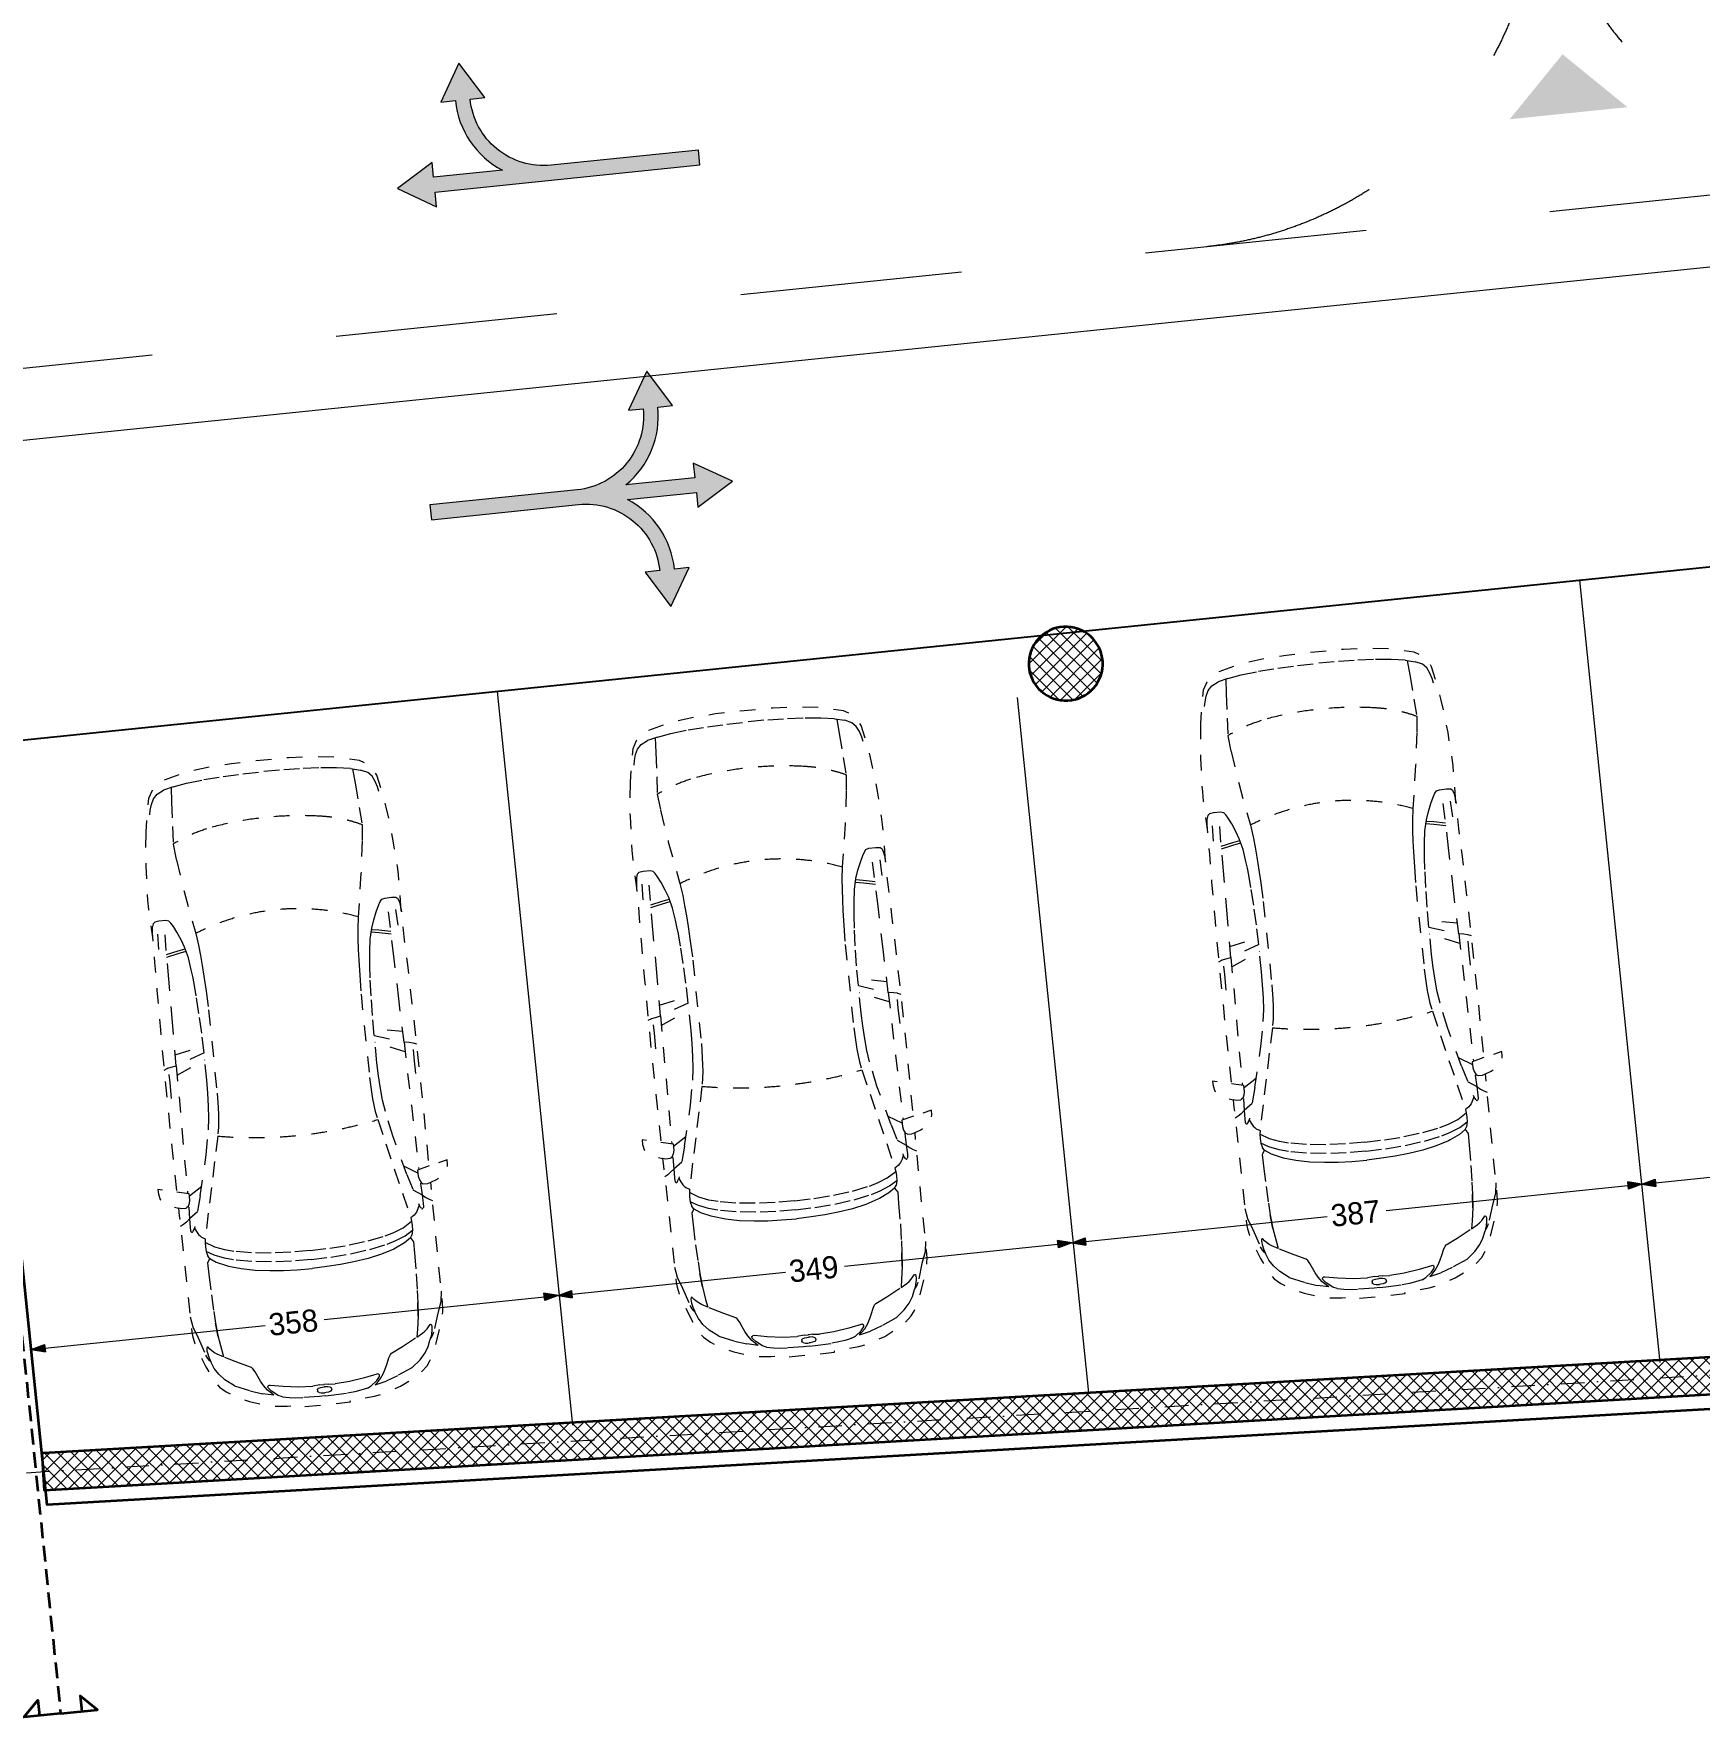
# Model space of a CAD drawing. Header units: millimetres. Extents: x 635850 to 824661, y -5878409 to -5774454.
# Drawn here: x 707067 to 718328, y -5825291 to -5813913 of the extents above; entities that cross this region are included whole.
import ezdxf

# ---------------------------------------------------------------- set-up
doc = ezdxf.new("R2010")
doc.units = ezdxf.units.MM
doc.header["$MEASUREMENT"] = 0
for name, pattern in [('A - Long Dashed', [2750, 1500, -1250]), ('Dashed', [211.666667, 105.833333, -105.833333]), ('Dot & Dashed', [335.138881, 158.75, -88.194444, 0, -88.194437]), ('Hidden Line', [158.75, 105.833333, -52.916667])]:
    doc.linetypes.add(name, pattern=pattern)
for name, color, linetype, lineweight in [('0_Pen_No__1', 7, 'Continuous', 13), ('A - Ndertesa 6 - Muret_Pen_No__22', 8, 'Continuous', 35), ('A - Ndertesa 6 - Pllaka meskatit_Pen_No__22', 8, 'Continuous', 35), ('A - Ndertesa 6 - Vijat e Bodrumit_Pen_No__1', 7, 'Continuous', 13), ('A - Ndertesa 6 - Vijat e Bodrumit_Pen_No__42', 8, 'Continuous', 25), ('A - Ndertesa 6- Shtyllat_Pen_No__101', 252, 'Continuous', 13), ('A - Ndertesa 6- Shtyllat_Pen_No__22', 8, 'Continuous', 35), ('Drawing & Figure_Pen_No__6', 5, 'Continuous', 35)]:
    doc.layers.add(name, color=color, linetype=linetype, lineweight=lineweight)
for name, color, linetype, lineweight, true_color in [('0_Pen_No__102', 7, 'Continuous', 13, 0xcccccc), ('0_Pen_No__255', 7, 'Continuous', 13, 0xe8e8e8), ('0_Pen_No__62', 7, 'Continuous', 20, 0xaaaaaa), ('A - Ndertesa  6- Dimensionimi Bazike_Pen_No__102', 7, 'Continuous', 13, 0xcccccc), ('A - Ndertesa  6- Dimensionimi Bazike_Pen_No__82', 7, 'Continuous', 20, 0xaaaaaa), ('A - Ndertesa 3 - Bodrumi -1_Pen_No__249', 7, 'Continuous', 13, 0xe8e8e8), ('A - Ndertesa 4 - Veturat_Pen_No__102', 7, 'Continuous', 13, 0xcccccc), ('A - Ndertesa 6 - Muret_Pen_No__82', 7, 'Continuous', 20, 0xaaaaaa), ('A - Ndertesa 6 - Vijat e Bodrumit_Pen_No__249', 7, 'Continuous', 13, 0xe8e8e8), ('A - Ndertesa 6 - Vijat e Bodrumit_Pen_No__82', 7, 'Continuous', 20, 0xaaaaaa), ('A - Ndertesa 6 -Veturat_Pen_No__102', 7, 'Continuous', 13, 0xcccccc)]:
    doc.layers.add(name, color=color, linetype=linetype, lineweight=lineweight, true_color=true_color)
for name, color, linetype in [('A - Ndertesa  6- Dimensionimi Bazike', 7, 'Continuous'), ('A - Ndertesa 6 - Muret', 7, 'Continuous'), ('A - Ndertesa 6 - Pllaka meskatit', 7, 'Continuous'), ('A - Ndertesa 6- Shtyllat', 7, 'Continuous')]:
    doc.layers.add(name, color=color, linetype=linetype)
doc.styles.add('GENERATED_STYLE_1', font='GOTHIC.TTF')
doc.dimstyles.new('GENERATED_STYLE__1', dxfattribs={"dimtxt": 150, "dimasz": 91.78744, "dimexe": 0.18, "dimexo": 0.0625, "dimgap": 0, "dimtad": 0, "dimdec": 0, "dimlfac": 0.1, "dimzin": 0, "dimdsep": 46, "dimtxsty": 'GENERATED_STYLE_1', "dimblk": 'ARROWHEAD_5', "dimblk1": 'ARROWHEAD_5', "dimblk2": 'ARROWHEAD_5', "dimcen": 0.09, "dimse1": 1, "dimse2": 1, "dimclrd": 256, "dimclre": 256, "dimclrt": 256, "dimadec": 0, "dimazin": 0, "dimtfac": 1, "dimtdec": 4, "dimtmove": 0, "dimatfit": 3, "dimfxl": 0, "dimtolj": 1, "dimtzin": 0, "dimarcsym": 0})
pattern_1 = [(45, (664183.82, -5827429.525), (-45.96194, 45.96194), []), (135, (664183.82, -5827429.525), (45.96194, 45.96194), [])]

# ---------------------------------------------------------------- blocks, each defined once
blk = doc.blocks.new('Slab_3', base_point=(703704, -5790216))
at = {"layer": 'A - Ndertesa 6 - Pllaka meskatit_Pen_No__22', "color": 8, "linetype": 'Continuous', "lineweight": 35, "flags": 128}
blk.add_lwpolyline([(703704, -5790216), (739063, -5786585), (739063, -5784104), (741099, -5781712), (750317, -5780624), (750320, -5821669), (726662, -5822733), (707158, -5823855)], close=True, dxfattribs=at)
blk = doc.blocks.new('Wall_198', base_point=(726657, -5822633))
at = {"layer": 'A - Ndertesa 6 - Muret_Pen_No__82', "linetype": 'Continuous', "lineweight": 20, "true_color": 0xaaaaaa}
h = blk.add_hatch(dxfattribs=at)
h.set_pattern_fill('Concrete_Block', color=253, style=0, pattern_type=2)
h.set_pattern_definition(pattern_1)
h.paths.add_polyline_path([(714868, -5823311), (714537, -5823330), (721668, -5822920), (721654, -5822671), (722253, -5822636), (714853, -5823062)])
h = blk.add_hatch(dxfattribs=at)
h.set_pattern_fill('Concrete_Block', color=253, style=0, pattern_type=2)
h.set_pattern_definition(pattern_1)
h.paths.add_polyline_path([(714522, -5823081), (707721, -5823472), (707736, -5823722), (714269, -5823346), (714254, -5823096)])
h = blk.add_hatch(dxfattribs=at)
h.set_pattern_fill('Concrete_Block', color=253, style=0, pattern_type=2)
h.set_pattern_definition(pattern_1)
h.paths.add_polyline_path([(707134, -5823506), (707134, -5823506), (707721, -5823472)])
at = {"layer": 'A - Ndertesa 6 - Muret_Pen_No__22', "color": 8, "linetype": 'Continuous', "lineweight": 35, "flags": 128}
for points in [[(726644, -5822383), (714853, -5823062)], [(714537, -5823330), (721668, -5822920)], [(714522, -5823081), (707134, -5823506)], [(707736, -5823722), (714269, -5823346)]]:
    blk.add_lwpolyline(points, dxfattribs=at)
blk = doc.blocks.new('Column_221', base_point=(714044, -5818170))
at = {"layer": 'A - Ndertesa 6- Shtyllat_Pen_No__101', "linetype": 'Continuous', "lineweight": 13}
h = blk.add_hatch(dxfattribs=at)
h.set_pattern_fill('Concrete_Block', color=252, style=0, pattern_type=2)
h.set_pattern_definition(pattern_1)
h.paths.add_polyline_path([(713795, -5818185, 0.414214), (714059, -5818420, 0.414214), (714294, -5818156, 0.414214), (714030, -5817921, 0.414214)])
at = {"layer": 'A - Ndertesa 6- Shtyllat_Pen_No__22', "color": 8, "linetype": 'Continuous', "lineweight": 35, "flags": 128}
blk.add_lwpolyline([(713795, -5818185, 0.414214), (714059, -5818420, 0.414214), (714294, -5818156, 0.414214), (714030, -5817921, 0.414214)], format="xyb", close=True, dxfattribs=at)
blk = doc.blocks.new('Column_255', base_point=(707429, -5823614))
at = {"layer": 'A - Ndertesa 6- Shtyllat_Pen_No__101', "linetype": 'Continuous', "lineweight": 13}
h = blk.add_hatch(dxfattribs=at)
h.set_pattern_fill('Concrete_Block', color=252, style=0, pattern_type=2)
h.set_pattern_definition(pattern_1)
h.paths.add_polyline_path([(707721, -5823472), (707134, -5823506), (707148, -5823755), (707736, -5823722)])
h = blk.add_hatch(dxfattribs=at)
h.set_pattern_fill('Concrete_Block', color=252, style=0, pattern_type=2)
h.set_pattern_definition(pattern_1)
h.paths.add_polyline_path([(707122, -5823507), (707137, -5823756), (707736, -5823722), (707148, -5823755), (707134, -5823506)])
at = {"layer": 'A - Ndertesa 6- Shtyllat_Pen_No__22', "color": 8, "linetype": 'Continuous', "lineweight": 35, "flags": 128}
blk.add_lwpolyline([(707134, -5823506), (707122, -5823507), (707137, -5823756), (707736, -5823722)], dxfattribs=at)
blk = doc.blocks.new('Column_256', base_point=(714561, -5823204))
at = {"layer": 'A - Ndertesa 6- Shtyllat_Pen_No__101', "linetype": 'Continuous', "lineweight": 13}
h = blk.add_hatch(dxfattribs=at)
h.set_pattern_fill('Concrete_Block', color=252, style=0, pattern_type=2)
h.set_pattern_definition(pattern_1)
h.paths.add_polyline_path([(714254, -5823096), (714269, -5823346), (714537, -5823330), (714868, -5823311), (714853, -5823062), (714522, -5823081)])
h = blk.add_hatch(dxfattribs=at)
h.set_pattern_fill('Concrete_Block', color=252, style=0, pattern_type=2)
h.set_pattern_definition(pattern_1)
h.paths.add_polyline_path([(714853, -5823062), (714522, -5823081), (714853, -5823062)])
h = blk.add_hatch(dxfattribs=at)
h.set_pattern_fill('Concrete_Block', color=252, style=0, pattern_type=2)
h.set_pattern_definition(pattern_1)
h.paths.add_polyline_path([(714269, -5823346), (714269, -5823346), (714537, -5823330)])
at = {"layer": 'A - Ndertesa 6- Shtyllat_Pen_No__22', "color": 8, "linetype": 'Continuous', "lineweight": 35, "flags": 128}
for points in [[(714853, -5823062), (714853, -5823062), (714522, -5823081)], [(714269, -5823346), (714269, -5823346), (714537, -5823330)]]:
    blk.add_lwpolyline(points, dxfattribs=at)
blk = doc.blocks.new('Car 05 25_4')
at = {"layer": 'A - Ndertesa 4 - Veturat_Pen_No__102', "color": 254, "linetype": 'Dashed', "lineweight": 13, "true_color": 0xcccccc}
for p, q in [((125, 791), (129, 820)), ((129, 820), (139, 832)), ((139, 832), (165, 840)), ((165, 840), (195, 844)), ((195, 844), (231, 846)), ((211, 809), (418, 816)), ((1115, 809), (1109, 774)), ((1120, 833), (1115, 809)), ((1121, 838), (1120, 836)), ((1120, 836), (1120, 833)), ((1130, 859), (1121, 838)), ((1163, 830), (1220, 829)), ((1220, 829), (1370, 831)), ((1958, 858), (1977, 777)), ((2063, 792), (2070, 800)), ((2075, 836), (2068, 858)), ((2070, 800), (2075, 809)), ((2075, 809), (2075, 836)), ((2148, 790), (2167, 814)), ((2167, 814), (2182, 834)), ((2182, 834), (2193, 856)), ((2808, 853), (2877, 843)), ((2877, 843), (2954, 814)), ((2904, 833), (2905, 833)), ((2954, 814), (3076, 775)), ((-729, 716), (-751, 670)), ((-701, 743), (-729, 716)), ((-665, 761), (-701, 743)), ((-627, 772), (-665, 761)), ((-595, 778), (-627, 772)), ((126, 744), (125, 791)), ((327, 762), (125, 756)), ((132, 723), (126, 744)), ((147, 711), (132, 723)), ((171, 697), (147, 711)), ((213, 677), (171, 697)), ((522, 765), (327, 762)), ((339, 683), (330, 634)), ((355, 762), (339, 683)), ((357, 683), (347, 629)), ((373, 763), (357, 683)), ((814, 769), (522, 765)), ((1109, 774), (814, 769)), ((1036, 773), (997, 579)), ((1042, 578), (1108, 774)), ((1173, 775), (1090, 578)), ((1109, 774), (1538, 780)), ((1538, 780), (1975, 786)), ((2000, 702), (1730, 634)), ((1939, 686), (1996, 777)), ((1977, 777), (2020, 777)), ((2000, 702), (2214, 763)), ((2020, 777), (2044, 783)), ((2044, 783), (2063, 792)), ((2069, 788), (2065, 794)), ((2069, 788), (2148, 790)), ((2107, 732), (2148, 790)), ((2122, 660), (2294, 698)), ((2148, 790), (2206, 792)), ((2206, 792), (2227, 791)), ((2227, 770), (2214, 763)), ((2214, 763), (2238, 752)), ((2227, 791), (2233, 790)), ((2234, 774), (2227, 770)), ((2233, 790), (2238, 787)), ((2238, 777), (2234, 774)), ((2241, 784), (2238, 787)), ((2238, 777), (2241, 781)), ((2238, 752), (2259, 740)), ((2241, 781), (2241, 784)), ((2259, 740), (2269, 731)), ((2269, 731), (2279, 722)), ((2279, 722), (2294, 698)), ((2294, 698), (2317, 701)), ((2294, 698), (2294, 698)), ((2317, 701), (2346, 703)), ((2355, 640), (2317, 701)), ((2346, 703), (2379, 702)), ((2410, 649), (2379, 702)), ((2379, 702), (2411, 694)), ((2411, 694), (2411, 694)), ((2429, 682), (2411, 694)), ((2429, 682), (2457, 700)), ((2457, 700), (2535, 698)), ((2535, 698), (2535, 698)), ((2535, 698), (2673, 696)), ((2673, 696), (2787, 691)), ((2787, 691), (2868, 687)), ((2868, 687), (2960, 679)), ((2960, 679), (2868, 687)), ((3022, 758), (3024, 762)), ((3024, 754), (3022, 758)), ((3024, 762), (3035, 765)), ((3038, 743), (3024, 754)), ((3035, 765), (3047, 764)), ((3051, 731), (3038, 743)), ((3047, 764), (3061, 763)), ((3065, 715), (3051, 731)), ((3061, 763), (3090, 757)), ((3077, 698), (3065, 715)), ((3100, 763), (3076, 775)), ((3100, 657), (3077, 698)), ((3090, 757), (3108, 751)), ((3114, 753), (3100, 763)), ((3108, 751), (3123, 746)), ((3123, 746), (3114, 753)), ((3170, 727), (3123, 746)), ((3212, 701), (3170, 727)), ((3254, 663), (3212, 701)), ((-768, 602), (-783, 510)), ((-768, 602), (-751, 670)), ((-764, 617), (-666, 624)), ((-666, 624), (-501, 634)), ((-501, 634), (-383, 642)), ((-383, 642), (-274, 631)), ((-274, 631), (-56, 601)), ((-56, 601), (146, 567)), ((266, 655), (213, 677)), ((319, 636), (266, 655)), ((393, 618), (319, 636)), ((475, 607), (393, 618)), ((521, 602), (475, 607)), ((570, 597), (521, 602)), ((653, 591), (570, 597)), ((773, 585), (653, 591)), ((907, 580), (773, 585)), ((1042, 578), (907, 580)), ((1228, 578), (1042, 578)), ((1316, 580), (1228, 578)), ((1403, 584), (1316, 580)), ((1484, 590), (1403, 584)), ((1562, 601), (1484, 590)), ((1730, 634), (1562, 601)), ((1611, 544), (1780, 582)), ((1780, 582), (1953, 621)), ((1953, 621), (2122, 660)), ((2380, 575), (2355, 640)), ((2397, 514), (2380, 575)), ((2436, 583), (2410, 649)), ((2429, 682), (2429, 682)), ((2429, 682), (2457, 640)), ((2454, 522), (2436, 583)), ((2457, 640), (2487, 574)), ((2487, 574), (2492, 562)), ((2960, 679), (3047, 666)), ((3047, 666), (3100, 657)), ((3153, 554), (3100, 657)), ((3302, 603), (3254, 663)), ((3302, 603), (3346, 501)), ((-783, 510), (-795, 391)), ((146, 567), (233, 552)), ((233, 552), (315, 541)), ((315, 541), (384, 535)), ((384, 535), (454, 530)), ((454, 530), (526, 526)), ((526, 526), (628, 522)), ((628, 522), (757, 518)), ((757, 518), (1323, 518)), ((1323, 518), (1420, 522)), ((1420, 522), (1467, 524)), ((1467, 524), (1511, 528)), ((1511, 528), (1554, 533)), ((1554, 533), (1597, 541)), ((1597, 541), (1597, 541)), ((2419, 396), (2397, 514)), ((2478, 401), (2454, 522)), ((2492, 562), (2518, 477)), ((2518, 477), (2538, 384)), ((3190, 476), (3153, 554)), ((3199, 467), (3190, 476)), ((3221, 454), (3199, 467)), ((3346, 501), (3374, 420)), ((-795, 391), (-802, 259)), ((2434, 266), (2419, 396)), ((2494, 269), (2478, 401)), ((2538, 384), (2551, 286)), ((3256, 439), (3221, 454)), ((3288, 425), (3256, 439)), ((3319, 408), (3288, 425)), ((3353, 384), (3319, 408)), ((3325, 377), (3321, 370)), ((3321, 370), (3321, 362)), ((3321, 362), (3338, 277)), ((3328, 380), (3325, 377)), ((3338, 379), (3328, 380)), ((3364, 358), (3338, 379)), ((3377, 360), (3353, 384)), ((3397, 316), (3364, 358)), ((3391, 344), (3374, 420)), ((3391, 344), (3377, 360)), ((-802, 259), (-807, 125)), ((2442, 132), (2434, 266)), ((2503, 133), (2494, 269)), ((2551, 286), (2560, 194)), ((3338, 277), (3352, 173)), ((3408, 289), (3397, 316)), ((3408, 289), (3414, 267)), ((3414, 267), (3418, 243)), ((3418, 243), (3424, 201)), ((-807, 125), (-808, 0)), ((2444, 0), (2442, 132)), ((2506, 0), (2503, 133)), ((2560, 194), (2564, 101)), ((3352, 173), (3358, 76)), ((3424, 201), (3428, 152)), ((3432, 40), (3428, 152)), ((-807, -125), (-808, 0)), ((2444, 0), (2442, -132)), ((2564, 101), (2566, 0)), ((2564, -101), (2566, 0)), ((3354, 28), (3358, 76)), ((3354, 28), (3354, -1)), ((3354, -28), (3354, 1)), ((3371, 12), (3370, -1)), ((3371, -12), (3370, 1)), ((3372, 24), (3371, 12)), ((3376, 39), (3372, 24)), ((3382, 47), (3376, 39)), ((3386, 48), (3382, 47)), ((3386, 48), (3394, 48)), ((3399, 47), (3394, 48)), ((3404, 39), (3399, 47)), ((3404, 39), (3408, 24)), ((3408, 24), (3410, 8)), ((3410, 8), (3410, 0)), ((3432, 57), (3432, 57)), ((3432, 0), (3432, 40)), ((3432, 0), (3432, -40)), ((2506, 0), (2503, -133)), ((2560, -194), (2564, -101)), ((3352, -173), (3358, -76)), ((3354, -28), (3358, -76)), ((3372, -24), (3371, -12)), ((3376, -39), (3372, -24)), ((3382, -47), (3376, -39)), ((3386, -48), (3382, -47)), ((3386, -48), (3394, -48)), ((3399, -47), (3394, -48)), ((3404, -39), (3399, -47)), ((3404, -39), (3408, -24)), ((3408, -24), (3410, -8)), ((3410, -8), (3410, 0)), ((3432, -40), (3428, -152)), ((3432, -57), (3432, -57)), ((-802, -259), (-807, -125)), ((2442, -132), (2434, -266)), ((2503, -133), (2494, -269)), ((2551, -286), (2560, -194)), ((3338, -277), (3352, -173)), ((3418, -243), (3424, -201)), ((3424, -201), (3428, -152)), ((-795, -391), (-802, -259)), ((2434, -266), (2419, -396)), ((2494, -269), (2478, -401)), ((2538, -384), (2551, -286)), ((3321, -362), (3338, -277)), ((3397, -316), (3364, -358)), ((3408, -289), (3397, -316)), ((3408, -289), (3414, -267)), ((3414, -267), (3418, -243)), ((-783, -510), (-795, -391)), ((2419, -396), (2397, -514)), ((2478, -401), (2454, -522)), ((2518, -477), (2538, -384)), ((3221, -454), (3199, -467)), ((3256, -439), (3221, -454)), ((3288, -425), (3256, -439)), ((3319, -408), (3288, -425)), ((3353, -384), (3319, -408)), ((3321, -370), (3321, -362)), ((3325, -377), (3321, -370)), ((3328, -380), (3325, -377)), ((3338, -379), (3328, -380)), ((3364, -358), (3338, -379)), ((3346, -501), (3374, -420)), ((3377, -360), (3353, -384)), ((3391, -344), (3374, -420)), ((3391, -344), (3377, -360)), ((-768, -602), (-783, -510)), ((-56, -601), (146, -567)), ((146, -567), (233, -552)), ((233, -552), (315, -541)), ((315, -541), (384, -535)), ((384, -535), (454, -530)), ((454, -530), (526, -526)), ((526, -526), (628, -522)), ((628, -522), (757, -518)), ((757, -518), (1323, -518)), ((1323, -518), (1420, -522)), ((1420, -522), (1467, -524)), ((1467, -524), (1511, -528)), ((1511, -528), (1554, -533)), ((1554, -533), (1597, -541)), ((1597, -541), (1597, -541)), ((1611, -544), (1780, -582)), ((2397, -514), (2380, -575)), ((2454, -522), (2436, -583)), ((2487, -574), (2492, -562)), ((2492, -562), (2518, -477)), ((3153, -554), (3100, -657)), ((3190, -476), (3153, -554)), ((3199, -467), (3190, -476)), ((3302, -603), (3346, -501)), ((-768, -602), (-751, -670)), ((-764, -617), (-666, -624)), ((-729, -716), (-751, -670)), ((-666, -624), (-501, -634)), ((-501, -634), (-383, -642)), ((-383, -642), (-274, -631)), ((-274, -631), (-56, -601)), ((213, -677), (171, -697)), ((266, -655), (213, -677)), ((319, -636), (266, -655)), ((393, -618), (319, -636)), ((339, -683), (330, -634)), ((357, -683), (347, -629)), ((475, -607), (393, -618)), ((521, -602), (475, -607)), ((570, -597), (521, -602)), ((653, -591), (570, -597)), ((773, -585), (653, -591)), ((907, -580), (773, -585)), ((1042, -578), (907, -580)), ((1036, -773), (997, -579)), ((1042, -578), (1108, -774)), ((1228, -578), (1042, -578)), ((1173, -775), (1090, -578)), ((1316, -580), (1228, -578)), ((1403, -584), (1316, -580)), ((1484, -590), (1403, -584)), ((1562, -601), (1484, -590)), ((1730, -634), (1562, -601)), ((2000, -702), (1730, -634)), ((1780, -582), (1953, -621)), ((1953, -621), (2122, -660)), ((2122, -660), (2294, -698)), ((2355, -640), (2317, -701)), ((2380, -575), (2355, -640)), ((2410, -649), (2379, -702)), ((2436, -583), (2410, -649)), ((2429, -682), (2411, -694)), ((2429, -682), (2457, -640)), ((2429, -682), (2429, -682)), ((2429, -682), (2457, -700)), ((2457, -640), (2487, -574)), ((2868, -687), (2960, -679)), ((2960, -679), (2868, -687)), ((2960, -679), (3047, -666)), ((3047, -666), (3100, -657)), ((3100, -657), (3077, -698)), ((3254, -663), (3212, -701)), ((3302, -603), (3254, -663)), ((-701, -743), (-729, -716)), ((-665, -761), (-701, -743)), ((-627, -772), (-665, -761)), ((-595, -778), (-627, -772)), ((126, -744), (125, -791)), ((327, -762), (125, -756)), ((125, -791), (129, -820)), ((132, -723), (126, -744)), ((147, -711), (132, -723)), ((171, -697), (147, -711)), ((522, -765), (327, -762)), ((355, -762), (339, -683)), ((373, -763), (357, -683)), ((814, -769), (522, -765)), ((1109, -774), (814, -769)), ((1109, -774), (1538, -780)), ((1115, -809), (1109, -774)), ((1538, -780), (1975, -786)), ((1939, -686), (1996, -777)), ((1958, -858), (1977, -777)), ((1977, -777), (2020, -777)), ((2000, -702), (2214, -763)), ((2020, -777), (2044, -783)), ((2044, -783), (2063, -792)), ((2063, -792), (2070, -800)), ((2069, -788), (2065, -794)), ((2069, -788), (2148, -790)), ((2107, -732), (2148, -790)), ((2148, -790), (2167, -814)), ((2148, -790), (2206, -792)), ((2206, -792), (2227, -791)), ((2214, -763), (2238, -752)), ((2227, -770), (2214, -763)), ((2234, -774), (2227, -770)), ((2227, -791), (2233, -790)), ((2233, -790), (2238, -787)), ((2238, -777), (2234, -774)), ((2238, -752), (2259, -740)), ((2238, -777), (2241, -781)), ((2241, -784), (2238, -787)), ((2241, -781), (2241, -784)), ((2259, -740), (2269, -731)), ((2269, -731), (2279, -722)), ((2279, -722), (2294, -698)), ((2294, -698), (2317, -701)), ((2294, -698), (2294, -698)), ((2317, -701), (2346, -703)), ((2346, -703), (2379, -702)), ((2379, -702), (2411, -694)), ((2411, -694), (2411, -694)), ((2457, -700), (2535, -698)), ((2535, -698), (2673, -696)), ((2535, -698), (2535, -698)), ((2673, -696), (2787, -691)), ((2787, -691), (2868, -687)), ((2954, -814), (3076, -775)), ((3024, -754), (3022, -758)), ((3022, -758), (3024, -762)), ((3038, -743), (3024, -754)), ((3024, -762), (3035, -765)), ((3035, -765), (3047, -764)), ((3051, -731), (3038, -743)), ((3047, -764), (3061, -763)), ((3065, -715), (3051, -731)), ((3061, -763), (3090, -757)), ((3077, -698), (3065, -715)), ((3100, -763), (3076, -775)), ((3090, -757), (3108, -751)), ((3114, -753), (3100, -763)), ((3108, -751), (3123, -746)), ((3123, -746), (3114, -753)), ((3170, -727), (3123, -746)), ((3212, -701), (3170, -727)), ((129, -820), (139, -832)), ((139, -832), (165, -840)), ((165, -840), (195, -844)), ((195, -844), (231, -846)), ((211, -809), (418, -816)), ((1120, -833), (1115, -809)), ((1120, -836), (1120, -833)), ((1121, -838), (1120, -836)), ((1130, -859), (1121, -838)), ((1163, -830), (1220, -829)), ((1220, -829), (1370, -831)), ((2075, -836), (2068, -858)), ((2070, -800), (2075, -809)), ((2075, -809), (2075, -836)), ((2167, -814), (2182, -834)), ((2182, -834), (2193, -856)), ((2808, -853), (2877, -843)), ((2877, -843), (2954, -814))]:
    blk.add_line(p, q, dxfattribs=at)
at = {"layer": 'A - Ndertesa 4 - Veturat_Pen_No__102', "color": 254, "linetype": 'Dashed', "lineweight": 13, "true_color": 0xcccccc, "flags": 128}
blk.add_lwpolyline([(-483, -817), (-372, -830), (-252, -841), (-168, -845), (-78, -851), (-24, -852), (40, -852), (231, -846), (400, -848), (591, -852), (857, -856), (1130, -859), (1536, -860), (1958, -858), (1929, -983), (1961, -983), (1997, -975), (2027, -945), (2055, -898), (2068, -858), (2120, -857), (2193, -856), (2808, -853), (2856, -853), (2891, -853), (2923, -852), (2945, -849), (2990, -840), (3014, -833), (3154, -783), (3236, -748), (3269, -728), (3299, -706), (3337, -663), (3374, -604), (3418, -513), (3457, -393), (3468, -331), (3474, -264), (3478, -200), (3479, -165), (3490, -165), (3490, 165), (3479, 165), (3478, 200), (3474, 264), (3468, 331), (3457, 393), (3418, 513), (3374, 604), (3337, 663), (3299, 706), (3269, 728), (3236, 748), (3154, 783), (3014, 833), (2990, 840), (2945, 849), (2923, 852), (2891, 853), (2856, 853), (2808, 853), (2193, 856), (2120, 857), (2068, 858), (2055, 898), (2027, 945), (1997, 975), (1961, 983), (1929, 983), (1958, 858), (1536, 860), (1130, 859), (857, 856), (591, 852), (400, 848), (231, 846), (40, 852), (-24, 852), (-78, 851), (-168, 845), (-252, 841), (-372, 830), (-483, 817), (-585, 801), (-706, 776), (-758, 747), (-785, 722), (-815, 668), (-855, 511), (-875, 345), (-883, 195), (-885, 0), (-883, -195), (-875, -345), (-855, -511), (-815, -668), (-785, -722), (-758, -747), (-706, -776), (-585, -801)], close=True, dxfattribs=at)
at = {"layer": 'A - Ndertesa 4 - Veturat_Pen_No__102', "color": 254, "linetype": 'Dashed', "lineweight": 13, "true_color": 0xcccccc}
for centre, radius, start, end in [((493, 218), 973, 154.1545, 170.9117), ((1650, 0), 1520, 158.6992, 201.3008), ((-1245, 0), 2907, 349.2142, 10.7858), ((1856, -2), 2354, 170.8804, 189.9223), ((493, -218), 973, 191.2305, 205.8455)]:
    blk.add_arc(centre, radius, start, end, dxfattribs=at)
blk = doc.blocks.new('*D1561', base_point=(664184, -5827430))
at = {"layer": 'A - Ndertesa  6- Dimensionimi Bazike_Pen_No__102', "linetype": 'Continuous', "lineweight": 13, "true_color": 0xcccccc}
for points in [[(710613, -5822441), (710517, -5822425), (710523, -5822475)], [(710613, -5822441), (710708, -5822456), (710703, -5822406)], [(707051, -5822806), (707146, -5822822), (707141, -5822772)]]:
    blk.add_hatch(color=254, dxfattribs=at).paths.add_polyline_path(points)
at = {"layer": 'A - Ndertesa  6- Dimensionimi Bazike_Pen_No__102', "color": 254, "linetype": 'Continuous', "lineweight": 13, "true_color": 0xcccccc}
for p, q in [((709030, -5822603), (710520, -5822450)), ((710523, -5822475), (710517, -5822425)), ((710613, -5822441), (710517, -5822425)), ((710613, -5822441), (710523, -5822475)), ((710613, -5822441), (710703, -5822406)), ((710613, -5822441), (710708, -5822456)), ((707143, -5822797), (708633, -5822644)), ((707051, -5822806), (707141, -5822772)), ((707051, -5822806), (707146, -5822822)), ((707141, -5822772), (707146, -5822822))]:
    blk.add_line(p, q, dxfattribs=at)
at = {"layer": 'A - Ndertesa  6- Dimensionimi Bazike_Pen_No__82', "color": 253, "lineweight": 20, "true_color": 0xaaaaaa, "insert": (708664, -5822716), "char_height": 150, "attachment_point": 7, "rotation": 5.8623, "style": 'GENERATED_STYLE_1'}
blk.add_mtext('\\A1;{\\pql;\\fCentury Gothic|b0|i0|c0|p34;358}', dxfattribs=at)
blk = doc.blocks.new('ARROWHEAD_5')
at = {"linetype": 'Continuous', "lineweight": 0}
blk.add_hatch(color=0, dxfattribs=at).paths.add_polyline_path([(-1, 0.2679), (0, 0), (-1, -0.2679)])
at = {"color": 0, "linetype": 'Continuous', "lineweight": 0}
blk.add_line((0, 0), (-1, 0), dxfattribs=at)
blk = doc.blocks.new('*D1562', base_point=(664184, -5827430))
at = {"layer": 'A - Ndertesa  6- Dimensionimi Bazike_Pen_No__102', "linetype": 'Continuous', "lineweight": 13, "true_color": 0xcccccc}
for points in [[(714085, -5822084), (713990, -5822069), (713995, -5822119)], [(714085, -5822084), (714180, -5822100), (714175, -5822050)], [(710613, -5822441), (710517, -5822425), (710523, -5822475)], [(710613, -5822441), (710708, -5822456), (710703, -5822406)]]:
    blk.add_hatch(color=254, dxfattribs=at).paths.add_polyline_path(points)
at = {"layer": 'A - Ndertesa  6- Dimensionimi Bazike_Pen_No__102', "color": 254, "linetype": 'Continuous', "lineweight": 13, "true_color": 0xcccccc}
for p, q in [((712548, -5822242), (713992, -5822094)), ((713995, -5822119), (713990, -5822069)), ((714085, -5822084), (713990, -5822069)), ((714085, -5822084), (713995, -5822119)), ((714085, -5822084), (714175, -5822050)), ((714085, -5822084), (714180, -5822100)), ((710706, -5822431), (712150, -5822283)), ((710613, -5822441), (710703, -5822406)), ((710613, -5822441), (710708, -5822456)), ((710703, -5822406), (710708, -5822456))]:
    blk.add_line(p, q, dxfattribs=at)
at = {"layer": 'A - Ndertesa  6- Dimensionimi Bazike_Pen_No__82', "color": 253, "lineweight": 20, "true_color": 0xaaaaaa, "insert": (712182, -5822355), "char_height": 150, "attachment_point": 7, "rotation": 5.8623, "style": 'GENERATED_STYLE_1'}
blk.add_mtext('\\A1;{\\pql;\\fCentury Gothic|b0|i0|c0|p34;349}', dxfattribs=at)
blk = doc.blocks.new('*D1563', base_point=(664184, -5827430))
at = {"layer": 'A - Ndertesa  6- Dimensionimi Bazike_Pen_No__102', "linetype": 'Continuous', "lineweight": 13, "true_color": 0xcccccc}
for points in [[(717939, -5821689), (718034, -5821704), (718029, -5821654)], [(717939, -5821689), (717844, -5821673), (717849, -5821723)], [(714085, -5822084), (713990, -5822069), (713995, -5822119)], [(714085, -5822084), (714180, -5822100), (714175, -5822050)]]:
    blk.add_hatch(color=254, dxfattribs=at).paths.add_polyline_path(points)
at = {"layer": 'A - Ndertesa  6- Dimensionimi Bazike_Pen_No__102', "color": 254, "linetype": 'Continuous', "lineweight": 13, "true_color": 0xcccccc}
for p, q in [((717939, -5821689), (718029, -5821654)), ((716211, -5821866), (717846, -5821698)), ((717849, -5821723), (717844, -5821673)), ((717939, -5821689), (717844, -5821673)), ((717939, -5821689), (717849, -5821723)), ((717939, -5821689), (718034, -5821704)), ((714178, -5822075), (715813, -5821907)), ((714085, -5822084), (714175, -5822050)), ((714085, -5822084), (714180, -5822100)), ((714175, -5822050), (714180, -5822100))]:
    blk.add_line(p, q, dxfattribs=at)
at = {"layer": 'A - Ndertesa  6- Dimensionimi Bazike_Pen_No__82', "color": 253, "lineweight": 20, "true_color": 0xaaaaaa, "insert": (715845, -5821979), "char_height": 150, "attachment_point": 7, "rotation": 5.8623, "style": 'GENERATED_STYLE_1'}
blk.add_mtext('\\A1;{\\pql;\\fCentury Gothic|b0|i0|c0|p34;387}', dxfattribs=at)
blk = doc.blocks.new('*D1564', base_point=(664184, -5827430))
at = {"layer": 'A - Ndertesa  6- Dimensionimi Bazike_Pen_No__102', "linetype": 'Continuous', "lineweight": 13, "true_color": 0xcccccc}
for points in [[(721774, -5821295), (721678, -5821279), (721683, -5821329)], [(721774, -5821295), (721869, -5821310), (721864, -5821260)], [(717939, -5821689), (718034, -5821704), (718029, -5821654)], [(717939, -5821689), (717844, -5821673), (717849, -5821723)]]:
    blk.add_hatch(color=254, dxfattribs=at).paths.add_polyline_path(points)
at = {"layer": 'A - Ndertesa  6- Dimensionimi Bazike_Pen_No__102', "color": 254, "linetype": 'Continuous', "lineweight": 13, "true_color": 0xcccccc}
for p, q in [((720055, -5821471), (721681, -5821304)), ((721683, -5821329), (721678, -5821279)), ((721774, -5821295), (721678, -5821279)), ((721774, -5821295), (721683, -5821329)), ((721774, -5821295), (721864, -5821260)), ((721774, -5821295), (721869, -5821310)), ((718032, -5821679), (719658, -5821512)), ((717939, -5821689), (718029, -5821654)), ((718029, -5821654), (718034, -5821704)), ((717939, -5821689), (718034, -5821704))]:
    blk.add_line(p, q, dxfattribs=at)
at = {"layer": 'A - Ndertesa  6- Dimensionimi Bazike_Pen_No__82', "color": 253, "lineweight": 20, "true_color": 0xaaaaaa, "insert": (719689, -5821584), "char_height": 150, "attachment_point": 7, "rotation": 5.8623, "style": 'GENERATED_STYLE_1'}
blk.add_mtext('\\A1;{\\pql;\\fCentury Gothic|b0|i0|c0|p34;385}', dxfattribs=at)
blk = doc.blocks.new('*D1609', base_point=(664184, -5827430))
at = {"layer": 'A - Ndertesa  6- Dimensionimi Bazike_Pen_No__102', "linetype": 'Continuous', "lineweight": 13, "true_color": 0xcccccc}
for points in [[(750321, -5812213), (750225, -5812197), (750230, -5812247)], [(706426, -5816720), (706521, -5816735), (706516, -5816685)]]:
    blk.add_hatch(color=254, dxfattribs=at).paths.add_polyline_path(points)
at = {"layer": 'A - Ndertesa  6- Dimensionimi Bazike_Pen_No__102', "color": 254, "linetype": 'Continuous', "lineweight": 13, "true_color": 0xcccccc}
for p, q in [((728658, -5814437), (750228, -5812222)), ((750230, -5812247), (750225, -5812197)), ((750321, -5812213), (750225, -5812197)), ((750321, -5812213), (750230, -5812247)), ((706518, -5816710), (728088, -5814495)), ((706426, -5816720), (706516, -5816685)), ((706426, -5816720), (706521, -5816735)), ((706516, -5816685), (706521, -5816735))]:
    blk.add_line(p, q, dxfattribs=at)
at = {"layer": 'A - Ndertesa  6- Dimensionimi Bazike_Pen_No__82', "color": 253, "lineweight": 20, "true_color": 0xaaaaaa, "insert": (728120, -5814568), "char_height": 150, "attachment_point": 7, "rotation": 5.8623, "style": 'GENERATED_STYLE_1'}
blk.add_mtext('\\A1;{\\pql;\\fCentury Gothic|b0|i0|c0|p34;4,413}', dxfattribs=at)

msp = doc.modelspace()

# ---------------------------------------------------------------- hatches: boundary and pattern name
at = {"layer": '0_Pen_No__1', "linetype": 'Continuous', "lineweight": 0, "true_color": 0xffffff}
for points in [[(710566.2, -5814802.2, -0.4142136), (710017.8, -5814355.8), (710117.3, -5814345.6), (709942.6, -5814112.2), (709818.9, -5814376.2), (709918.3, -5814366, 0.2513807), (710236.3, -5814836), (709770.4, -5814883.8), (709760.2, -5814784.3), (709526.8, -5814959.1), (709790.8, -5815082.8), (709780.6, -5814983.3), (711571.2, -5814799.6), (711561, -5814700.1)], [(709746.5, -5817098.1), (709756.7, -5817197.6), (710751.4, -5817095.4, -0.4142136), (711299.9, -5817541.8), (711200.4, -5817552), (711375.2, -5817785.3), (711498.8, -5817521.3), (711399.4, -5817531.5, 0.2513807), (711081.4, -5817061.6), (711547.3, -5817013.7), (711557.5, -5817113.2), (711790.8, -5816938.5), (711526.8, -5816814.8), (711537, -5816914.3), (711071.2, -5816962.1, 0.2513807), (711287, -5816437.3), (711386.5, -5816427.1), (711211.7, -5816193.7), (711088.1, -5816457.7), (711187.5, -5816447.5, -0.4142136), (710741.2, -5816996)]]:
    msp.add_hatch(color=7, dxfattribs=at).paths.add_polyline_path(points)
at = {"layer": '0_Pen_No__255', "linetype": 'Continuous', "lineweight": 0, "true_color": 0xd3d3d3}
msp.add_hatch(color=254, dxfattribs=at).paths.add_polyline_path([(717046.3, -5814491.6), (717842.3, -5814409.9), (717403.4, -5814052.7)])

# ---------------------------------------------------------------- linework, layer by layer
at = {"layer": '0_Pen_No__102', "color": 254, "linetype": 'Continuous', "lineweight": 13, "true_color": 0xcccccc, "flags": 128}
for points in [[(710566.2, -5814802.2, -0.4142136), (710017.8, -5814355.8), (710117.3, -5814345.6), (709942.6, -5814112.2), (709818.9, -5814376.2), (709918.3, -5814366, 0.2513807), (710236.3, -5814836), (709770.4, -5814883.8), (709760.2, -5814784.3), (709526.8, -5814959.1), (709790.8, -5815082.8), (709780.6, -5814983.3), (711571.2, -5814799.6), (711561, -5814700.1)], [(709746.5, -5817098.1), (709756.7, -5817197.6), (710751.4, -5817095.4, -0.4142136), (711299.9, -5817541.8), (711200.4, -5817552), (711375.2, -5817785.3), (711498.8, -5817521.3), (711399.4, -5817531.5, 0.2513807), (711081.4, -5817061.6), (711547.3, -5817013.7), (711557.5, -5817113.2), (711790.8, -5816938.5), (711526.8, -5816814.8), (711537, -5816914.3), (711071.2, -5816962.1, 0.2513807), (711287, -5816437.3), (711386.5, -5816427.1), (711211.7, -5816193.7), (711088.1, -5816457.7), (711187.5, -5816447.5, -0.4142136), (710741.2, -5816996)]]:
    msp.add_lwpolyline(points, format="xyb", close=True, dxfattribs=at)
at = {"layer": '0_Pen_No__62', "color": 253, "linetype": 'Continuous', "lineweight": 20, "true_color": 0xaaaaaa}
msp.add_lwpolyline([(707148, -5823755.5), (726657.2, -5822633), (750320.1, -5821568.8), (750316.6, -5780724.3), (741149.2, -5781807), (739163.1, -5784140.7), (739163.3, -5786675.7), (703714.5, -5790315.4)], close=True, dxfattribs=at)
at = {"layer": 'A - Ndertesa 3 - Bodrumi -1_Pen_No__249', "color": 254, "linetype": 'A - Long Dashed', "lineweight": 13, "true_color": 0xe8e8e8, "flags": 128}
for points in [[(717228, -5812611.2, -0.4142136), (714997.1, -5815352.7), (714996.4, -5815352.8)], [(717228, -5812611.2, 0.4142136), (719969.5, -5814842.2), (719970.2, -5814842.1)]]:
    msp.add_lwpolyline(points, format="xyb", dxfattribs=at)
at = {"layer": 'A - Ndertesa 6 - Vijat e Bodrumit_Pen_No__1', "color": 7, "linetype": 'Dot & Dashed', "lineweight": 13}
msp.add_line((696977.8, -5824219.9), (728016.2, -5822421.1), dxfattribs=at)
at = {"layer": 'A - Ndertesa 6 - Vijat e Bodrumit_Pen_No__249', "color": 254, "linetype": 'A - Long Dashed', "lineweight": 13, "true_color": 0xe8e8e8, "flags": 128}
msp.add_lwpolyline([(706376.1, -5816237.8), (733183.6, -5813485.4), (745574.4, -5812213.2, 0.3845786), (747819.1, -5809726), (747818.6, -5804633.8)], format="xyb", dxfattribs=at)
at = {"layer": 'A - Ndertesa 6 - Vijat e Bodrumit_Pen_No__42', "color": 8, "linetype": 'Continuous', "lineweight": 25, "flags": 128}
msp.add_lwpolyline([(706631.4, -5818724.8), (750319.5, -5814239.1)], dxfattribs=at)
at = {"layer": 'A - Ndertesa 6 - Vijat e Bodrumit_Pen_No__82', "color": 253, "linetype": 'Continuous', "lineweight": 20, "true_color": 0xaaaaaa, "flags": 128}
for points in [[(718062.7, -5822893.1), (717519.9, -5817606.8)], [(710712.5, -5823316), (710203.4, -5818358)], [(713716.5, -5818399), (714199.1, -5823099.4)]]:
    msp.add_lwpolyline(points, dxfattribs=at)
at = {"layer": 'Drawing & Figure_Pen_No__6', "color": 5, "linetype": 'Hidden Line', "lineweight": 35, "flags": 128}
msp.add_lwpolyline([(703569, -5789389.5), (707249.5, -5825265.8)], dxfattribs=at)
at = {"layer": 'Drawing & Figure_Pen_No__6', "color": 5, "linetype": 'Continuous', "lineweight": 35, "flags": 128}
for points in [[(707249.5, -5825265.8), (707000.8, -5825291.3), (707095.5, -5825175), (707106.3, -5825280.5)], [(707249.5, -5825265.8), (707498.2, -5825240.3), (707381.8, -5825145.6), (707392.7, -5825251.1)]]:
    msp.add_lwpolyline(points, dxfattribs=at)

# ---------------------------------------------------------------- block references
at = {"layer": 'A - Ndertesa 6 - Muret', "color": 8, "lineweight": 35}
msp.add_blockref('Wall_198', (726657.2, -5822633), dxfattribs=at)
at = {"layer": 'A - Ndertesa 6 - Pllaka meskatit', "color": 8, "linetype": 'Continuous', "lineweight": 35}
msp.add_blockref('Slab_3', (703704.3, -5790215.9), dxfattribs=at)
at = {"layer": 'A - Ndertesa 6 -Veturat_Pen_No__102', "color": 254, "linetype": 'Continuous', "lineweight": 13, "true_color": 0xcccccc, "zscale": 1000, "rotation": 275.8622535954199}
for p in [(715818.3, -5818973.1), (711961.3, -5819369.1), (708687.7, -5819705.2)]:
    msp.add_blockref('Car 05 25_4', p, dxfattribs=at)
at = {"layer": 'A - Ndertesa 6- Shtyllat', "color": 8, "lineweight": 35}
for name, p in [('Column_221', (714044.4, -5818170.4)), ('Column_256', (714561.2, -5823203.7)), ('Column_255', (707429.2, -5823614.2))]:
    msp.add_blockref(name, p, dxfattribs=at)

# ---------------------------------------------------------------- dimensions: what is measured, and where the dimension line sits
at = {"layer": 'A - Ndertesa  6- Dimensionimi Bazike', "color": 254, "linetype": 'Continuous', "lineweight": 13, "true_color": 0xcccccc}
for base, p1, p2, picture, middle in [((750320.7, -5812212.7), (706631.4, -5818724.8), (750319.3, -5812199.4), '*D1609', (728362.6, -5814467.3)), ((721773.7, -5821294.8), (717519.9, -5817606.8), (721354.6, -5817213.1), '*D1564', (719852.1, -5821492.1)), ((717939, -5821688.5), (713666, -5818002.5), (717519.9, -5817606.8), '*D1563', (716007.8, -5821886.8)), ((714085.1, -5822084.2), (710193.7, -5818359), (713666, -5818002.5), '*D1562', (712344.7, -5822262.9)), ((710612.8, -5822440.7), (706631.4, -5818724.8), (710193.7, -5818359), '*D1561', (708827.4, -5822624))]:
    dim = msp.add_linear_dim(base=base, p1=p1, p2=p2, angle=5.86225, dimstyle='GENERATED_STYLE__1', dxfattribs=at)
    dim.commit()
    dim.dimension.update_dxf_attribs({"geometry": picture, "text_midpoint": middle, "dimtype": 160, "text_rotation": 5.86225})

doc.saveas('drawing.dxf')
